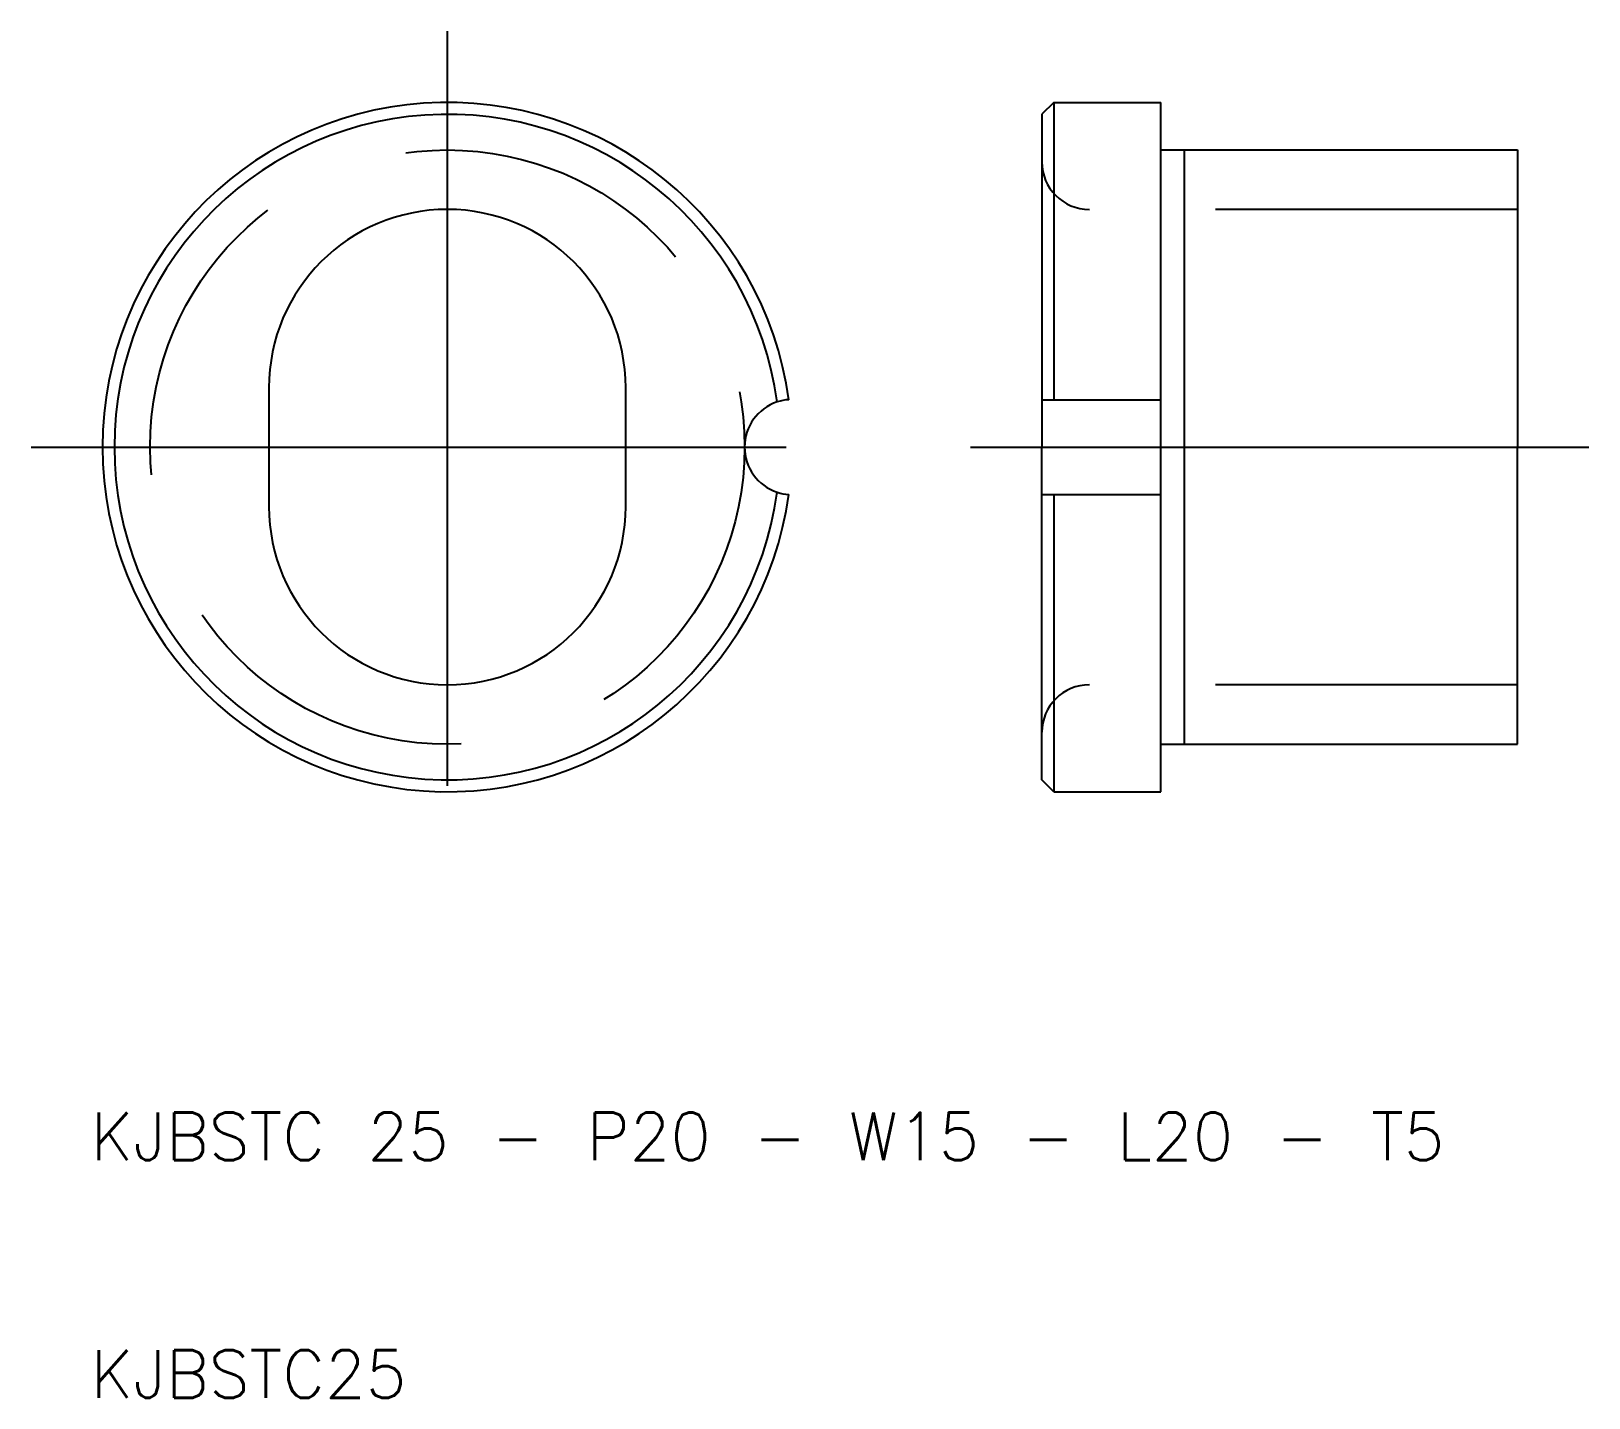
# Model space of a CAD drawing. Extents: x 7.5 to 73, y 10 to 67.5.
import ezdxf

# ---------------------------------------------------------------- set-up
doc = ezdxf.new("R2010")
doc.units = 0
doc.linetypes.add('CENTER', pattern=[50.8, 31.75, -6.35, 6.35, -6.35])
doc.linetypes.add('DASHED', pattern=[19.05, 12.7, -6.35])
doc.layers.get('0').update_dxf_attribs({"linetype": 'CONTINUOUS'})
doc.layers.add('CENTER', color=1, linetype='CENTER')
doc.styles.get("Standard").update_dxf_attribs({"font": 'txt.shx'})

msp = doc.modelspace()

# ---------------------------------------------------------------- linework, layer by layer
for p, q in [((50.5, 64.5), (50, 64)), ((50.5, 64.5), (50.5, 51.99)), ((50.5, 64.5), (55, 64.5)), ((55, 62.5), (55, 64.5)), ((50, 64), (50, 50)), ((55, 62.5), (70, 62.5)), ((55, 37.5), (55, 62.5)), ((56, 37.5), (56, 62.5)), ((70, 62.5), (70, 50)), ((17.5, 52.5), (17.5, 47.5)), ((32.5, 47.5), (32.5, 52.5)), ((50, 51.99), (55, 51.99)), ((50, 36), (50, 50)), ((70, 37.5), (70, 50)), ((50, 48.01), (55, 48.01)), ((50.5, 48.01), (50.5, 35.5)), ((55, 37.5), (70, 37.5)), ((55, 35.5), (55, 37.5)), ((50.5, 35.5), (50, 36)), ((50.5, 35.5), (55, 35.5))]:
    msp.add_line(p, q)
at = {"color": 3, "linetype": 'DASHED'}
for p, q in [((70, 60), (52, 60)), ((70, 40), (52, 40))]:
    msp.add_line(p, q, dxfattribs=at)
msp.add_circle((25, 50), 12.5, dxfattribs=at)
for centre, radius, start, end in [((25, 50), 14.5, 7.90914, 352.09086), ((25, 50), 14, 7.79337, 352.20663), ((25, 52.5), 7.5, 0, 180), ((39.5, 50), 2, 108.34, 251.66), ((39.5, 50), 2, 93.95457, 108.34), ((39.5, 50), 2, 251.66, 266.04543), ((25, 47.5), 7.5, 180, 0)]:
    msp.add_arc(centre, radius, start, end)
for centre, start, end in [((52, 62), 180, 270), ((52, 38), 90, 180)]:
    msp.add_arc(centre, 2, start, end, dxfattribs=at)
at = {"layer": 'CENTER'}
for p, q in [((25, 67.5), (25, 32.5)), ((7.5, 50), (42.5, 50)), ((47, 50), (73, 50))]:
    msp.add_line(p, q, dxfattribs=at)

# ---------------------------------------------------------------- texts
for s, p in [('KJBSTC 25 - P20 - W15 - L20 - T5', (10, 20)), ('KJBSTC25', (10, 10))]:
    msp.add_text(s, height=2).set_placement(p)

doc.saveas('drawing.dxf')
